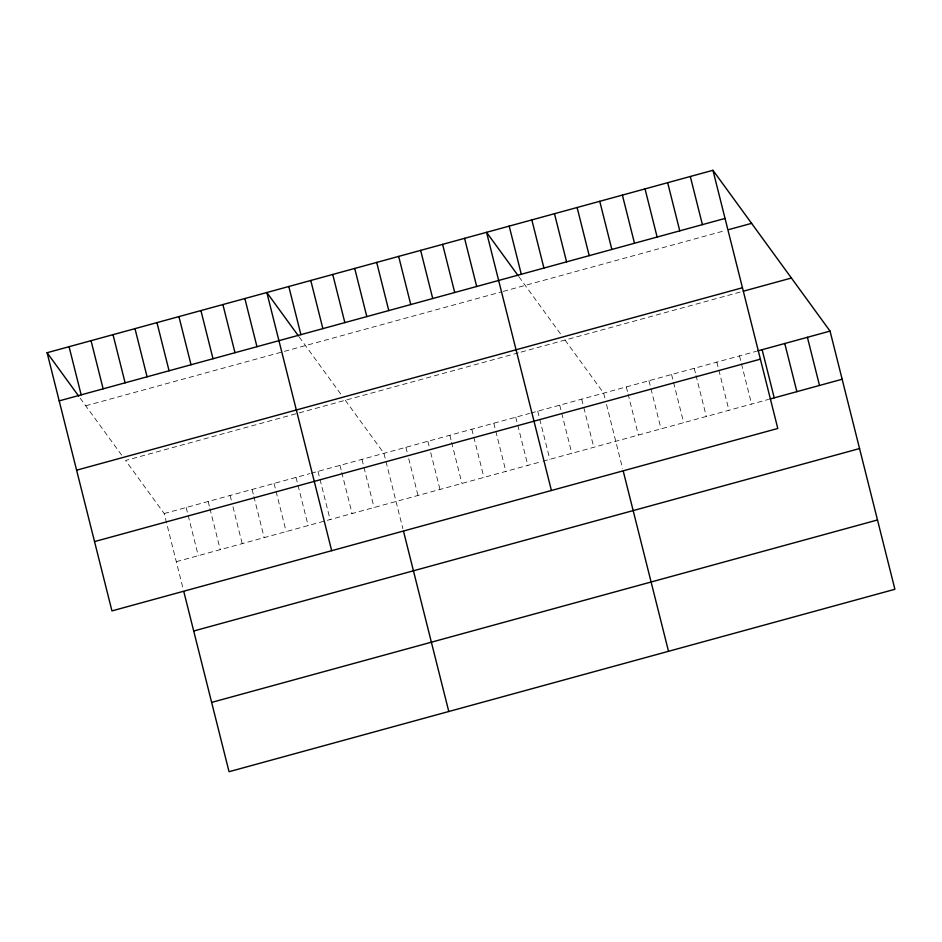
<?xml version="1.0" encoding="UTF-8"?>
<svg xmlns="http://www.w3.org/2000/svg" width="942" height="942" viewBox="0 0 942 942"><rect width="100%" height="100%" fill="white"/><g stroke="black" fill="none" stroke-linecap="round" stroke-linejoin="round"><path stroke-width="0.71" stroke-dasharray="4.71 3.53" d="M85.746 405.79L501.862 291.785M503.228 291.408L724.704 230.719M518.324 352.85L125.557 460.473L164.202 513.531L183.466 590.222M521.067 352.096L740.471 291.985M164.202 513.531L309.777 473.649M311.143 473.273L529.498 413.444M530.876 413.067L756.473 351.26M176.295 561.691L541.603 461.604M542.969 461.227L768.566 399.408M518.877 276.701L561.703 335.505M565.023 340.062L603.657 393.132L605.082 398.796M299.156 336.906L341.97 395.711M345.29 400.268L383.936 453.326L402.858 528.662M80.117 398.077L122.236 455.916M739.494 355.911L751.586 404.059M716.85 362.117L728.955 410.265M694.219 368.31L695.643 373.974M695.997 375.399L706.312 416.47M671.575 374.516L683.668 422.675M648.944 380.721L661.037 428.869M626.3 386.927L627.725 392.59M628.078 394.003L638.393 435.074M606.507 404.459L622.58 468.457M581.685 399.149L583.463 406.226M583.828 407.639L593.778 447.297M559.713 405.166L571.806 453.314M537.741 411.183L549.834 459.343M515.769 417.212L527.861 465.36M493.796 423.229L505.889 471.377M471.824 429.246L483.917 477.406M449.852 435.275L451.277 440.938M451.63 442.351L461.945 483.423M427.88 441.292L429.305 446.955M430.718 452.619L439.973 489.44M405.908 447.309L407.333 452.972M408.746 458.636L418.001 495.468M361.963 459.355L374.056 507.502M339.98 465.372L341.404 471.035M341.769 472.448L352.084 513.52M318.007 471.389L330.112 519.548M296.035 477.417L308.128 525.565M274.063 483.434L286.156 531.582M252.091 489.451L253.516 495.115M253.869 496.54L264.184 537.611M230.119 495.468L231.544 501.144M232.968 506.808L242.212 543.628M208.147 501.497L209.571 507.161M209.925 508.574L220.24 549.645M186.175 507.514L198.267 555.662"/><path stroke-width="1.41" d="M712.953 170.29L777.798 428.469L111.945 610.899L47.1 352.72L712.953 170.29L830.055 331.101L894.9 589.28L229.047 771.71L183.808 591.588M59.193 400.88L725.046 218.438M728.955 229.554L751.598 223.348M76.608 470.188L742.449 287.746M743.297 291.208L791.41 278.031M757.886 350.871L830.055 331.101M94.541 541.591L760.394 359.161M769.979 399.019L842.148 379.249M193.711 630.999L859.551 448.557M211.644 702.402L877.497 519.972M518.182 275.735L486.555 232.321L551.411 490.499M298.449 335.941L266.833 292.515L331.678 550.693M47.1 352.72L78.716 396.146M807.412 337.295L819.505 385.455M784.768 343.5L796.873 391.66M762.137 349.706L774.23 397.854M690.309 176.484L702.402 224.643M667.666 182.689L679.771 230.849M645.034 188.895L657.127 237.043M622.391 195.1L634.484 243.248M599.76 201.305L611.853 249.453M577.116 207.499L589.209 255.659M623.263 471.177L668.514 651.311M554.473 213.704L566.578 261.864M531.841 219.91L543.934 268.058M509.198 226.115L521.291 274.263M464.583 238.338L476.687 286.486M442.61 244.355L454.715 292.503M420.638 250.372L432.731 298.532M398.666 256.401L410.759 304.549M376.694 262.418L388.787 310.566M354.722 268.435L366.815 316.594M403.541 531.382L448.781 711.504M332.75 274.463L344.843 322.611M310.778 280.481L322.87 328.628M288.805 286.498L300.898 334.657M244.861 298.543L256.954 346.691M222.889 304.56L234.982 352.708M200.917 310.577L213.01 358.737M178.933 316.606L191.038 364.754M156.961 322.623L169.065 370.771M134.989 328.64L147.082 376.8M113.016 334.657L125.109 382.817M91.044 340.686L103.137 388.834M69.072 346.703L81.165 394.851"/></g></svg>
